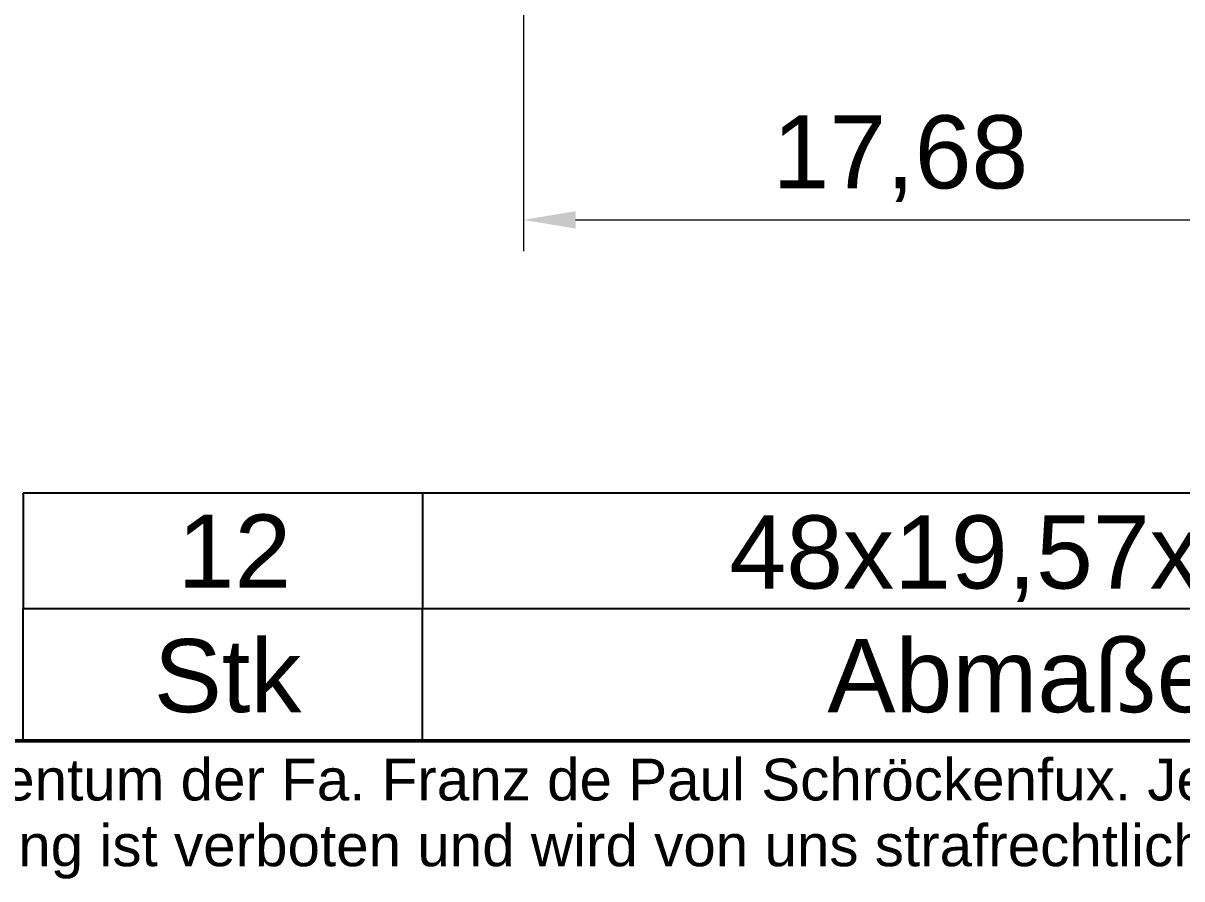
# Model space of a CAD drawing. Header units: millimetres. Extents: x 7 to 106, y 2 to 146.
# Drawn here: x 29.32 to 57.05, y 31.16 to 51.63 of the extents above; entities that cross this region are included whole.
import ezdxf
from ezdxf.enums import TextEntityAlignment as Align

# ---------------------------------------------------------------- set-up
doc = ezdxf.new("R2010")
doc.units = ezdxf.units.MM
doc.header["$LTSCALE"] = 0.5
for name, color, linetype, lineweight in [('Bemaßungen(Meine-DIN)', 7, 'Continuous', 25), ('Skizziergeometrie(Meine-DIN)', 7, 'Continuous', 50), ('Symbole(Meine-DIN)', 7, 'Continuous', 25)]:
    doc.layers.add(name, color=color, linetype=linetype, lineweight=lineweight)
doc.styles.add('Aktuell-BSI', font='arial.ttf')
doc.styles.add('Aktuell-DIN-Meine-DIN', font='arial.ttf')
doc.styles.add('STANDARD-DIN~0', font='arial.ttf')
doc.styles.add('Textstil10', font='arial.ttf')
doc.styles.add('Textstil16', font='arial.ttf')
doc.styles.add('Textstil6', font='arial.ttf')
doc.styles.add('Textstil67', font='arial.ttf')
doc.styles.add('Textstil8', font='arial.ttf')
doc.styles.add('Textstil9', font='arial.ttf')
doc.dimstyles.new('Eigene-DIN-Meine-DIN', dxfattribs={"dimscale": 0.5, "dimtxt": 3.5, "dimasz": 2.5, "dimexe": 1.5, "dimexo": 0, "dimgap": 0.8, "dimtad": 1, "dimrnd": 1e-08, "dimtxsty": 'STANDARD-DIN~0', "dimcen": 0.09, "dimdle": 10, "dimclrd": 7, "dimclre": 7, "dimclrt": 250, "dimadec": 1, "dimazin": 2, "dimtfac": 0.714286, "dimtdec": 3, "dimtmove": 0, "dimatfit": 3, "dimfxl": 1, "dimtolj": 1, "dimtzin": 0, "dimlwd": 15, "dimlwe": 15, "dimarcsym": 0})

# ---------------------------------------------------------------- blocks, each defined once
blk = doc.blocks.new('Schriftfelder SFX-Schriftfeld')
at = {"layer": 'Skizziergeometrie(Meine-DIN)'}
blk.add_line((100, 163.91), (290, 163.91), dxfattribs=at)
at = {"layer": 'Symbole(Meine-DIN)', "color": 7, "insert": (101.485, 163.062), "char_height": 2, "width": 187.30144, "attachment_point": 1, "line_spacing_factor": 0.944221, "style": 'Aktuell-DIN-Meine-DIN'}
blk.add_mtext('\\fArial|b0|i0;\\H2.0000;Diese Zeichnung ist geistiges Eigentum der Fa. Franz de Paul Schröckenfux. Jede wie immer geartete Verwertung oder Mitteilung an Dritte ohne unserer ausdrücklichen Zustimmung ist verboten und wird von uns strafrechtlich verfolgt.', dxfattribs=at)
at = {"layer": 'Symbole(Meine-DIN)', "color": 7}
for tag, height, style, p in [('KOMMENTAR', 2.5, 'Textstil67', (228.518, 142.888)), ('BEZEICHNUNG', 4.978, 'Textstil9', (200.988, 129.008)), ('PROJEKT', 2.489, 'Textstil16', (200.68, 121.011)), ('DATEINAME', 1.499, 'Textstil6', (254.315, 102.109))]:
    blk.add_attdef(tag, text='', height=height, dxfattribs=dict(at, style=style)).set_placement(p, align=Align.MIDDLE_LEFT)
for tag, height, style, p in [('AUTOR', 2.007, 'Textstil8', (189.692, 131.9)), ('ERSTELLUNGSDATUM', 2.007, 'Textstil8', (172.833, 131.852)), ('KONTROLLDATUM', 2.007, 'Textstil8', (172.803, 127.621)), ('KONTROLLIERT_VON', 2.007, 'Textstil8', (189.716, 127.608)), ('GENEHM.DAT._KONSTR.', 2.007, 'Textstil8', (172.746, 123.374)), ('KONSTR._GEN._VON', 2.007, 'Textstil8', (189.66, 123.388)), ('Blattnummer', 4.978, 'Textstil9', (282.107, 112.696)), ('BAUTEILNUMMER', 4.978, 'Textstil9', (228.371, 110.61)), ('Blattgröße', 2.489, 'Textstil10', (282.06, 106.373))]:
    blk.add_attdef(tag, text='', height=height, dxfattribs=dict(at, style=style)).set_placement(p, align=Align.MIDDLE_CENTER)
at = {"layer": 'Symbole(Meine-DIN)', "color": 7, "style": 'Textstil6'}
for tag, p in [('Datum1', (134.337, 107.042)), ('Konstrukteur_1', (147.394, 107.042)), ('Status_1', (103.134, 107.027)), ('Änderung_1', (108.154, 106.936))]:
    blk.add_attdef(tag, text='', height=1.499, dxfattribs=at).set_placement(p, align=Align.TOP_LEFT)
blk = doc.blocks.new('*D27')
at = {"layer": 'Bemaßungen(Meine-DIN)', "color": 7, "linetype": 'Continuous', "lineweight": 15, "transparency": 16777216}
for p, q in [((41.292, 52.933), (41.292, 46.175)), ((58.969, 52.933), (58.969, 46.175)), ((42.542, 46.925), (57.719, 46.925))]:
    blk.add_line(p, q, dxfattribs=at)
at = {"layer": 'Bemaßungen(Meine-DIN)', "color": 7, "linetype": 'Continuous', "transparency": 16777216}
for points in [[(42.542, 47.133), (42.542, 46.717), (41.292, 46.925)], [(57.719, 47.133), (57.719, 46.717), (58.969, 46.925)]]:
    blk.add_solid(points, dxfattribs=at)
at = {"layer": 'Defpoints', "color": 0, "linetype": 'Continuous', "transparency": 16777216}
for p in [(41.292, 52.933), (58.969, 52.933), (58.969, 46.925)]:
    blk.add_point(p, dxfattribs=at)
at = {"layer": 'Bemaßungen(Meine-DIN)', "color": 250, "linetype": 'Continuous', "lineweight": 18, "true_color": 0x3f3f3f, "transparency": 16777216, "insert": (47.258, 49.428), "char_height": 1.75, "attachment_point": 1, "style": 'STANDARD-DIN~0'}
blk.add_mtext('\\A1;17,68', dxfattribs=at)
blk = doc.blocks.new('Bauteilliste')
at = {"layer": 'Symbole(Meine-DIN)'}
for p, q in [((205, 80.77), (58.647, 80.77)), ((58.647, 80.77), (58.647, 75.24)), ((77.749, 80.77), (77.749, 75.24)), ((205, 75.24), (58.647, 75.24)), ((58.647, 68.91), (58.647, 75.24)), ((77.749, 68.91), (77.749, 75.24)), ((205, 68.91), (58.647, 68.91))]:
    blk.add_line(p, q, dxfattribs=at)
at = {"layer": 'Symbole(Meine-DIN)', "char_height": 3.5, "attachment_point": 7, "style": 'Aktuell-BSI'}
for s, insert in [('12', (66.037, 76.248)), ('48x19,57x10', (92.446, 75.555)), ('Stk', (64.894, 70.236)), ('Abmaße', (97.136, 70.237))]:
    blk.add_mtext(s, dxfattribs=dict(at, insert=insert))

msp = doc.modelspace()

# ---------------------------------------------------------------- block references
at = {"xscale": 0.5, "yscale": 0.5, "zscale": 0.5}
msp.add_blockref('Schriftfelder SFX-Schriftfeld', (-42.5, -47.5), dxfattribs=at)
at = {"layer": 'Symbole(Meine-DIN)', "xscale": 0.5, "yscale": 0.5, "zscale": 0.5}
msp.add_blockref('Bauteilliste', (0, 0), dxfattribs=at)

# ---------------------------------------------------------------- dimensions: what is measured, and where the dimension line sits
at = {"layer": 'Bemaßungen(Meine-DIN)', "color": 7, "linetype": 'Continuous', "lineweight": 18}
dim = msp.add_linear_dim(base=(58.969, 46.925), p1=(41.292, 52.933), p2=(58.969, 52.933), angle=180, dimstyle='Eigene-DIN-Meine-DIN', override={"dimgap": 0.8, "dimdec": 2, "dimtol": 0, "dimlim": 0, "dimtp": 0, "dimtm": 0, "dimtdec": 3, "dimtofl": 0, "dimatfit": 1}, dxfattribs=at)
dim.commit()
dim.dimension.update_dxf_attribs({"geometry": '*D27', "text_midpoint": (50.13, 46.925), "dimtype": 160})

doc.saveas('drawing.dxf')
